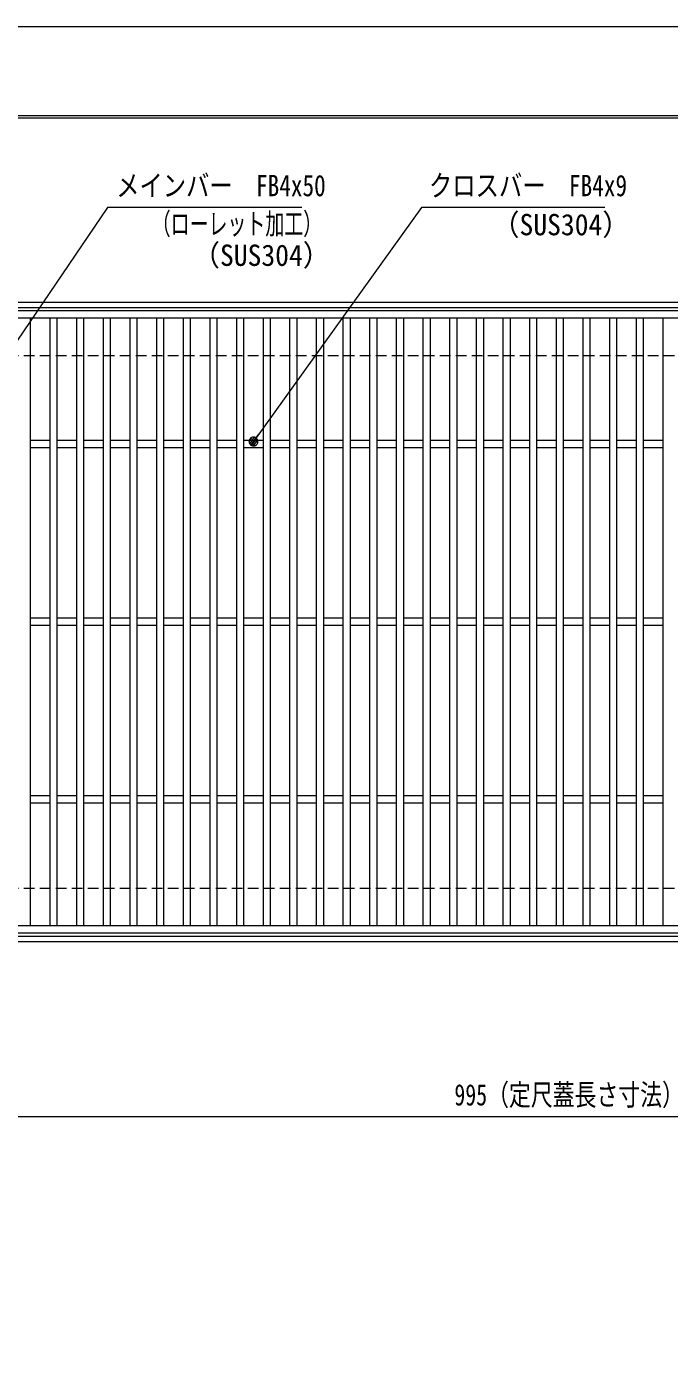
# Model space of a CAD drawing. Units: millimetres, scale not verified. Extents: x -1050 to 1050, y -742 to 742.
# Drawn here: x -593 to -231, y -8 to 742 of the extents above; entities that cross this region are included whole.
import ezdxf
from ezdxf.enums import TextEntityAlignment as Align

# ---------------------------------------------------------------- set-up
doc = ezdxf.new("R2010")
doc.units = ezdxf.units.MM
doc.header["$LTSCALE"] = 5
doc.linetypes.add('DASHED1', pattern=[1.8, 1.2, -0.6])
for name, color, linetype, lineweight in [('0-0_7-図\u3000枠', 4, 'Continuous', 9), ('0-1_寸法注釈', 2, 'Continuous', 9), ('0-2_0', 2, 'Continuous', 9), ('0-3_DEFPOINTS', 134, 'Continuous', 9), ('0-4_蓋', 5, 'Continuous', 9), ('0-9_枠', 7, 'Continuous', 9), ('0-A_溝開口', 4, 'DASHED1', 9)]:
    doc.layers.add(name, color=color, linetype=linetype, lineweight=lineweight)
doc.styles.add('ＭＳ ゴシック', font='')
doc.styles.get('ＭＳ ゴシック').set_extended_font_data('MS Gothic')

# ---------------------------------------------------------------- blocks, each defined once
blk = doc.blocks.new('_Dot')
at = {"layer": '0-2_0'}
for p, q in [((-2.5, 0), (-5, 0)), ((2.445, 0.5), (-2.445, 0.5)), ((1.997, 1.5), (-1.997, 1.5)), ((2.289, -0.995), (-2.289, -0.995)), ((1.499, -1.995), (-1.499, -1.995))]:
    blk.add_line(p, q, dxfattribs=at)
for points in [[(2.5, 0), (2.48, 0.313), (2.421, 0.622), (2.324, 0.92), (2.191, 1.204), (2.023, 1.469), (1.822, 1.711), (1.594, 1.926), (1.34, 2.111), (1.064, 2.262), (0.773, 2.378), (0.468, 2.456), (0.157, 2.495), (-0.157, 2.495), (-0.468, 2.456), (-0.773, 2.378), (-1.064, 2.262), (-1.34, 2.111), (-1.594, 1.926), (-1.822, 1.711), (-2.023, 1.469), (-2.191, 1.204), (-2.324, 0.92), (-2.421, 0.622), (-2.48, 0.313), (-2.5, 0), (0, 0)], [(-2.5, 0), (-2.48, -0.313), (-2.421, -0.622), (-2.324, -0.92), (-2.191, -1.204), (-2.023, -1.469), (-1.822, -1.711), (-1.594, -1.926), (-1.34, -2.111), (-1.064, -2.262), (-0.773, -2.378), (-0.468, -2.456), (-0.157, -2.495), (0.157, -2.495), (0.468, -2.456), (0.773, -2.378), (1.064, -2.262), (1.34, -2.111), (1.594, -1.926), (1.822, -1.711), (2.023, -1.469), (2.191, -1.204), (2.324, -0.92), (2.421, -0.622), (2.48, -0.313), (2.5, 0), (0, 0)]]:
    blk.add_lwpolyline(points, close=True, dxfattribs=at)

msp = doc.modelspace()

# ---------------------------------------------------------------- linework, layer by layer
at = {"layer": '0-0_7-図\u3000枠'}
msp.add_line((-973.75, 691.25), (998.75, 691.25), dxfattribs=at)
msp.add_lwpolyline([(-975, 692.5), (1000, 692.5), (1000, -692.5)], dxfattribs=at)
at = {"layer": '0-1_寸法注釈'}
msp.add_line((-785.45, 128.953), (199.55, 128.953), dxfattribs=at)
for points in [[(-438.147, 640.749), (-547.371, 640.749), (-620.382, 533.413)], [(-267.513, 640.749), (-370.72, 640.749), (-464.681, 509.785)]]:
    msp.add_lwpolyline(points, dxfattribs=at)
at = {"layer": '0-3_DEFPOINTS'}
msp.add_lwpolyline([(-1050, -742.5), (-1050, 742.5), (1050, 742.5), (1050, -742.5)], close=True, dxfattribs=at)
at = {"layer": '0-4_蓋'}
for p, q in [((204.55, 582.475), (-790.45, 582.475)), ((204.55, 578.475), (-790.45, 578.475)), ((-590.95, 578.475), (-590.95, 236.475)), ((-579.95, 578.475), (-579.95, 236.475)), ((-575.95, 578.475), (-575.95, 236.475)), ((-564.95, 578.475), (-564.95, 236.475)), ((-560.95, 578.475), (-560.95, 236.475)), ((-549.95, 578.475), (-549.95, 236.475)), ((-545.95, 578.475), (-545.95, 236.475)), ((-534.95, 578.475), (-534.95, 236.475)), ((-530.95, 578.475), (-530.95, 236.475)), ((-519.95, 578.475), (-519.95, 236.475)), ((-515.95, 578.475), (-515.95, 236.475)), ((-504.95, 578.475), (-504.95, 236.475)), ((-500.95, 578.475), (-500.95, 236.475)), ((-489.95, 578.475), (-489.95, 236.475)), ((-485.95, 578.475), (-485.95, 236.475)), ((-474.95, 578.475), (-474.95, 236.475)), ((-470.95, 578.475), (-470.95, 236.475)), ((-459.95, 578.475), (-459.95, 236.475)), ((-455.95, 578.475), (-455.95, 236.475)), ((-444.95, 578.475), (-444.95, 236.475)), ((-440.95, 578.475), (-440.95, 236.475)), ((-429.95, 578.475), (-429.95, 236.475)), ((-425.95, 578.475), (-425.95, 236.475)), ((-414.95, 578.475), (-414.95, 236.475)), ((-410.95, 578.475), (-410.95, 236.475)), ((-399.95, 578.475), (-399.95, 236.475)), ((-395.95, 578.475), (-395.95, 236.475)), ((-384.95, 578.475), (-384.95, 236.475)), ((-380.95, 578.475), (-380.95, 236.475)), ((-369.95, 578.475), (-369.95, 236.475)), ((-365.95, 578.475), (-365.95, 236.475)), ((-354.95, 578.475), (-354.95, 236.475)), ((-350.95, 578.475), (-350.95, 236.475)), ((-339.95, 578.475), (-339.95, 236.475)), ((-335.95, 578.475), (-335.95, 236.475)), ((-324.95, 578.475), (-324.95, 236.475)), ((-320.95, 578.475), (-320.95, 236.475)), ((-309.95, 578.475), (-309.95, 236.475)), ((-305.95, 578.475), (-305.95, 236.475)), ((-294.95, 578.475), (-294.95, 236.475)), ((-290.95, 578.475), (-290.95, 236.475)), ((-279.95, 578.475), (-279.95, 236.475)), ((-275.95, 578.475), (-275.95, 236.475)), ((-264.95, 578.475), (-264.95, 236.475)), ((-260.95, 578.475), (-260.95, 236.475)), ((-249.95, 578.475), (-249.95, 236.475)), ((-245.95, 578.475), (-245.95, 236.475)), ((-234.95, 578.475), (-234.95, 236.475)), ((-579.95, 509.475), (-590.95, 509.475)), ((-579.95, 505.475), (-590.95, 505.475)), ((-564.95, 509.475), (-575.95, 509.475)), ((-564.95, 505.475), (-575.95, 505.475)), ((-549.95, 509.475), (-560.95, 509.475)), ((-549.95, 505.475), (-560.95, 505.475)), ((-534.95, 509.475), (-545.95, 509.475)), ((-534.95, 505.475), (-545.95, 505.475)), ((-519.95, 509.475), (-530.95, 509.475)), ((-519.95, 505.475), (-530.95, 505.475)), ((-504.95, 509.475), (-515.95, 509.475)), ((-504.95, 505.475), (-515.95, 505.475)), ((-489.95, 509.475), (-500.95, 509.475)), ((-489.95, 505.475), (-500.95, 505.475)), ((-474.95, 509.475), (-485.95, 509.475)), ((-474.95, 505.475), (-485.95, 505.475)), ((-459.95, 509.475), (-470.95, 509.475)), ((-459.95, 505.475), (-470.95, 505.475)), ((-444.95, 509.475), (-455.95, 509.475)), ((-444.95, 505.475), (-455.95, 505.475)), ((-429.95, 509.475), (-440.95, 509.475)), ((-429.95, 505.475), (-440.95, 505.475)), ((-414.95, 509.475), (-425.95, 509.475)), ((-414.95, 505.475), (-425.95, 505.475)), ((-399.95, 509.475), (-410.95, 509.475)), ((-399.95, 505.475), (-410.95, 505.475)), ((-384.95, 509.475), (-395.95, 509.475)), ((-384.95, 505.475), (-395.95, 505.475)), ((-369.95, 509.475), (-380.95, 509.475)), ((-369.95, 505.475), (-380.95, 505.475)), ((-354.95, 509.475), (-365.95, 509.475)), ((-354.95, 505.475), (-365.95, 505.475)), ((-339.95, 509.475), (-350.95, 509.475)), ((-339.95, 505.475), (-350.95, 505.475)), ((-324.95, 509.475), (-335.95, 509.475)), ((-324.95, 505.475), (-335.95, 505.475)), ((-309.95, 509.475), (-320.95, 509.475)), ((-309.95, 505.475), (-320.95, 505.475)), ((-294.95, 509.475), (-305.95, 509.475)), ((-294.95, 505.475), (-305.95, 505.475)), ((-279.95, 509.475), (-290.95, 509.475)), ((-279.95, 505.475), (-290.95, 505.475)), ((-264.95, 509.475), (-275.95, 509.475)), ((-264.95, 505.475), (-275.95, 505.475)), ((-249.95, 509.475), (-260.95, 509.475)), ((-249.95, 505.475), (-260.95, 505.475)), ((-234.95, 509.475), (-245.95, 509.475)), ((-234.95, 505.475), (-245.95, 505.475)), ((-579.95, 409.475), (-590.95, 409.475)), ((-579.95, 405.475), (-590.95, 405.475)), ((-564.95, 409.475), (-575.95, 409.475)), ((-564.95, 405.475), (-575.95, 405.475)), ((-549.95, 409.475), (-560.95, 409.475)), ((-549.95, 405.475), (-560.95, 405.475)), ((-534.95, 409.475), (-545.95, 409.475)), ((-534.95, 405.475), (-545.95, 405.475)), ((-519.95, 409.475), (-530.95, 409.475)), ((-519.95, 405.475), (-530.95, 405.475)), ((-504.95, 409.475), (-515.95, 409.475)), ((-504.95, 405.475), (-515.95, 405.475)), ((-489.95, 409.475), (-500.95, 409.475)), ((-489.95, 405.475), (-500.95, 405.475)), ((-474.95, 409.475), (-485.95, 409.475)), ((-474.95, 405.475), (-485.95, 405.475)), ((-459.95, 409.475), (-470.95, 409.475)), ((-459.95, 405.475), (-470.95, 405.475)), ((-444.95, 409.475), (-455.95, 409.475)), ((-444.95, 405.475), (-455.95, 405.475)), ((-429.95, 409.475), (-440.95, 409.475)), ((-429.95, 405.475), (-440.95, 405.475)), ((-414.95, 409.475), (-425.95, 409.475)), ((-414.95, 405.475), (-425.95, 405.475)), ((-399.95, 409.475), (-410.95, 409.475)), ((-399.95, 405.475), (-410.95, 405.475)), ((-384.95, 409.475), (-395.95, 409.475)), ((-384.95, 405.475), (-395.95, 405.475)), ((-369.95, 409.475), (-380.95, 409.475)), ((-369.95, 405.475), (-380.95, 405.475)), ((-354.95, 409.475), (-365.95, 409.475)), ((-354.95, 405.475), (-365.95, 405.475)), ((-339.95, 409.475), (-350.95, 409.475)), ((-339.95, 405.475), (-350.95, 405.475)), ((-324.95, 409.475), (-335.95, 409.475)), ((-324.95, 405.475), (-335.95, 405.475)), ((-309.95, 409.475), (-320.95, 409.475)), ((-309.95, 405.475), (-320.95, 405.475)), ((-294.95, 409.475), (-305.95, 409.475)), ((-294.95, 405.475), (-305.95, 405.475)), ((-279.95, 409.475), (-290.95, 409.475)), ((-279.95, 405.475), (-290.95, 405.475)), ((-264.95, 409.475), (-275.95, 409.475)), ((-264.95, 405.475), (-275.95, 405.475)), ((-249.95, 409.475), (-260.95, 409.475)), ((-249.95, 405.475), (-260.95, 405.475)), ((-234.95, 409.475), (-245.95, 409.475)), ((-234.95, 405.475), (-245.95, 405.475)), ((-579.95, 309.475), (-590.95, 309.475)), ((-564.95, 309.475), (-575.95, 309.475)), ((-549.95, 309.475), (-560.95, 309.475)), ((-534.95, 309.475), (-545.95, 309.475)), ((-519.95, 309.475), (-530.95, 309.475)), ((-504.95, 309.475), (-515.95, 309.475)), ((-489.95, 309.475), (-500.95, 309.475)), ((-474.95, 309.475), (-485.95, 309.475)), ((-459.95, 309.475), (-470.95, 309.475)), ((-444.95, 309.475), (-455.95, 309.475)), ((-429.95, 309.475), (-440.95, 309.475)), ((-414.95, 309.475), (-425.95, 309.475)), ((-399.95, 309.475), (-410.95, 309.475)), ((-384.95, 309.475), (-395.95, 309.475)), ((-369.95, 309.475), (-380.95, 309.475)), ((-354.95, 309.475), (-365.95, 309.475)), ((-339.95, 309.475), (-350.95, 309.475)), ((-324.95, 309.475), (-335.95, 309.475)), ((-309.95, 309.475), (-320.95, 309.475)), ((-294.95, 309.475), (-305.95, 309.475)), ((-279.95, 309.475), (-290.95, 309.475)), ((-264.95, 309.475), (-275.95, 309.475)), ((-249.95, 309.475), (-260.95, 309.475)), ((-234.95, 309.475), (-245.95, 309.475)), ((-579.95, 305.475), (-590.95, 305.475)), ((-564.95, 305.475), (-575.95, 305.475)), ((-549.95, 305.475), (-560.95, 305.475)), ((-534.95, 305.475), (-545.95, 305.475)), ((-519.95, 305.475), (-530.95, 305.475)), ((-504.95, 305.475), (-515.95, 305.475)), ((-489.95, 305.475), (-500.95, 305.475)), ((-474.95, 305.475), (-485.95, 305.475)), ((-459.95, 305.475), (-470.95, 305.475)), ((-444.95, 305.475), (-455.95, 305.475)), ((-429.95, 305.475), (-440.95, 305.475)), ((-414.95, 305.475), (-425.95, 305.475)), ((-399.95, 305.475), (-410.95, 305.475)), ((-384.95, 305.475), (-395.95, 305.475)), ((-369.95, 305.475), (-380.95, 305.475)), ((-354.95, 305.475), (-365.95, 305.475)), ((-339.95, 305.475), (-350.95, 305.475)), ((-324.95, 305.475), (-335.95, 305.475)), ((-309.95, 305.475), (-320.95, 305.475)), ((-294.95, 305.475), (-305.95, 305.475)), ((-279.95, 305.475), (-290.95, 305.475)), ((-264.95, 305.475), (-275.95, 305.475)), ((-249.95, 305.475), (-260.95, 305.475)), ((-234.95, 305.475), (-245.95, 305.475)), ((-790.45, 236.475), (204.55, 236.475)), ((-790.45, 232.475), (204.55, 232.475))]:
    msp.add_line(p, q, dxfattribs=at)
at = {"layer": '0-9_枠'}
for p, q in [((-795.45, 587.475), (409.55, 587.475)), ((-792.45, 584.475), (407.714, 584.475)), ((-795.45, 227.475), (409.55, 227.475)), ((-792.45, 230.475), (411.386, 230.475))]:
    msp.add_line(p, q, dxfattribs=at)
at = {"layer": '0-A_溝開口'}
for p, q in [((-765.45, 557.475), (204.55, 557.475)), ((-765.45, 257.475), (204.55, 257.475))]:
    msp.add_line(p, q, dxfattribs=at)

# ---------------------------------------------------------------- block references
at = {"layer": '0-1_寸法注釈', "rotation": 234.05474}
msp.add_blockref('_Dot', (-465.268, 508.975), dxfattribs=at)

# ---------------------------------------------------------------- texts
at = {"layer": '0-1_寸法注釈', "color": 7, "style": 'ＭＳ ゴシック'}
for s, height, width, p in [('メインバー\u3000FB4x50', 12.02, 0.8, (-542.594, 643.436)), ('クロスバー\u3000FB4x9', 12.03, 0.8, (-366.554, 643.436)), ('（ローレット加工）', 12.02, 0.65, (-522.589, 621.881)), ('（SUS304）', 12.02, 0.95, (-331.192, 621.45)), ('（SUS304）', 12.02, 0.95, (-499.742, 604.216)), ('995（定尺蓋長さ寸法）', 12.03, 0.75, (-352.249, 131.64))]:
    msp.add_text(s, height=height, dxfattribs=dict(at, width=width)).set_placement(p, align=Align.BOTTOM_LEFT)

doc.saveas('drawing.dxf')
